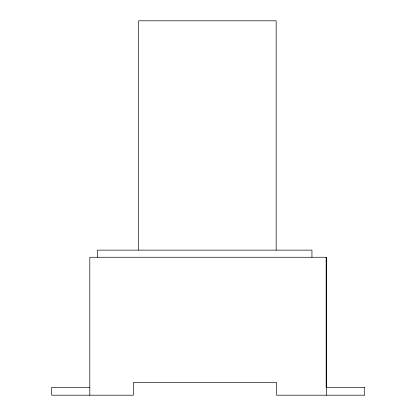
<?xml version="1.0" encoding="UTF-8"?>
<svg xmlns="http://www.w3.org/2000/svg" width="416" height="416" viewBox="0 0 416 416"><rect width="100%" height="100%" fill="white"/><g stroke="black" fill="none" stroke-linecap="round" stroke-linejoin="round"><path stroke-width="0.62" d="M89.814 387.317L51.688 387.317L51.688 395.2L133.432 395.2L133.432 382.413L276.536 382.413L276.536 395.2L364.312 395.2M326.274 387.317L364.312 387.317M364.281 387.317L364.281 395.2M326.305 395.2L326.274 257.265L89.814 257.265L89.814 395.2M326.175 257.265L326.175 387.431M311.943 257.265L311.943 250.13L97.469 250.13L97.469 257.265M276.177 250.13L276.177 20.8L138.57 20.8L138.57 250.13"/></g></svg>
